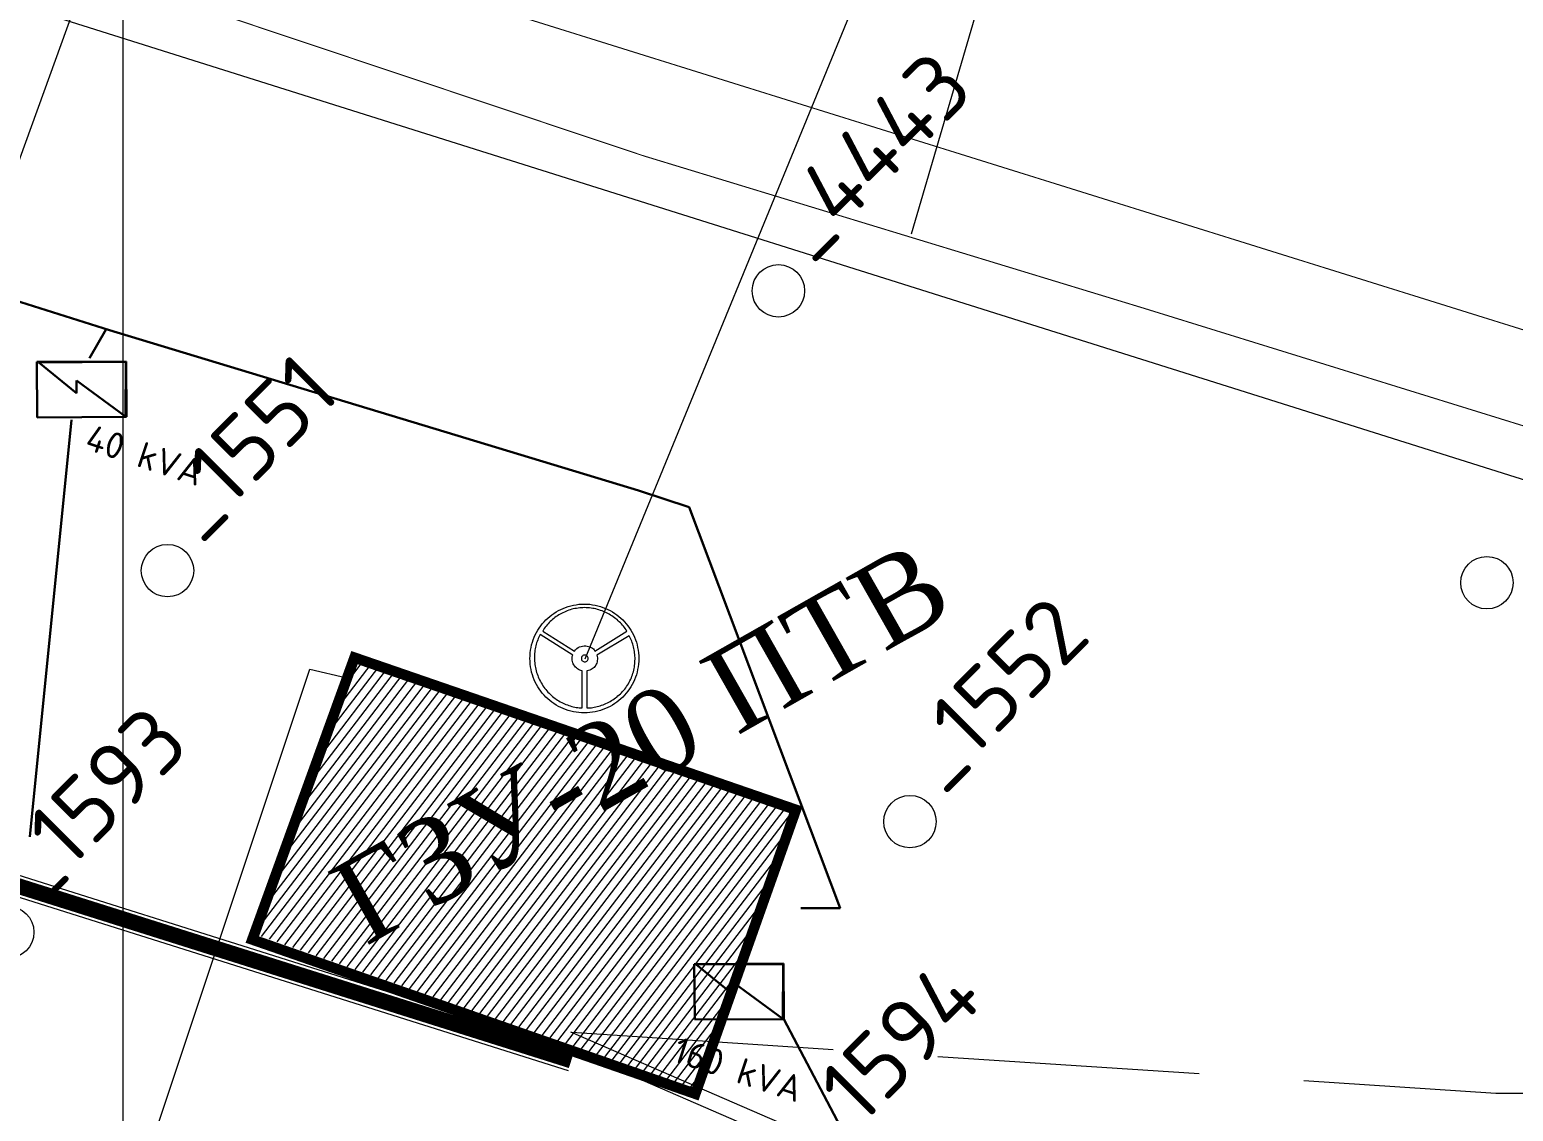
# Model space of a CAD drawing. Header units: millimetres. Extents: x 519 to 9564855, y -810 to 5021775.
# Drawn here: x 9535982.2 to 9536265.3, y 4998457.5 to 4998663.9 of the extents above; entities that cross this region are included whole.
import ezdxf

# ---------------------------------------------------------------- set-up
doc = ezdxf.new("R2010")
doc.units = ezdxf.units.MM
doc.header["$LTSCALE"] = 2
doc.header["$MEASUREMENT"] = 0
doc.linetypes.add('92051501$0$GROUND2', pattern=[35, 25, -10])
for name, color, linetype in [('COMPOUND', 3, 'Continuous'), ('GRID_PULKOVO', 7, 'Continuous'), ('OilColl&Flowlines', 3, 'Continuous'), ('OLD WELLS(dr.bfr2000)', 24, 'Continuous'), ('ROAD_FIELD', 255, '92051501$0$GROUND2'), ('ROAD_GROUND', 9, 'Continuous'), ('Скважины на 2015 год', 7, 'Continuous')]:
    doc.layers.add(name, color=color, linetype=linetype)
for name, color, linetype, lineweight in [('SteamInjInfrastructure', 25, 'Continuous', 100), ('Электро', 1, 'Continuous', 30), ('Электроснаб', 1, 'Continuous', 18), ('Электроснабжене', 1, 'Continuous', 18)]:
    doc.layers.add(name, color=color, linetype=linetype, lineweight=lineweight)
doc.styles.add('92051501$0$STANDARD', font='simplex.shx')
doc.styles.add('Elect', font='isocpeur.ttf')
doc.styles.get("Standard").update_dxf_attribs({"font": 'isocpeur.ttf', "width": 0.5})
doc.linetypes.add('STM_LINE', pattern='A,0.5,-0.2,["S",92051501$0$STANDARD,S=0.1,R=0,X=-0.1,Y=-0.05],-0.05', length=0.75)
doc.linetypes.add('WTR_LINE', pattern='A,0.5,-0.2,["W",92051501$0$STANDARD,S=0.1,R=0,X=-0.1,Y=-0.05],-0.05', length=0.75)

msp = doc.modelspace()

# ---------------------------------------------------------------- hatches: boundary and pattern name
at = {"layer": 'Скважины на 2015 год', "linetype": 'ByBlock', "lineweight": 0, "ltscale": 5}
h = msp.add_hatch(dxfattribs=at)
h.set_pattern_fill('ANSI31', color=5, scale=12, angle=7.5725136, style=0)
h.set_pattern_definition([(52.572513574, (751688.7363, -1214217.9158), (-1.19118473032, 0.9116353099), [])])
h.paths.add_polyline_path([(9536025.55214, 4998491.21859), (9536109.52044, 4998461.58272), (9536128.14536, 4998514.35333), (9536044.17707, 4998543.9892)])
h.paths.add_polyline_path([(9536047.00135, 4998478.86673), (9536152.22208, 4998538.57341), (9536135.36188, 4998568.28604), (9536030.14115, 4998508.57936)], flags=9)

# ---------------------------------------------------------------- linework, layer by layer
at = {"color": 5, "linetype": 'WTR_LINE', "lineweight": 0, "ltscale": 20}
for p, q in [((9536226.73783, 4998884.99399), (9536150.40934, 4998624.90711)), ((9535907.59596, 4998439.05928), (9535993.35957, 4998675.27144))]:
    msp.add_line(p, q, dxfattribs=at)
at = {"color": 5, "linetype": 'WTR_LINE', "lineweight": 0, "ltscale": 20, "const_width": 0.2}
msp.add_lwpolyline([(9536769.45, 4998437.42), (9536673.44, 4998465.42), (9536578.07, 4998495.72), (9536482.23, 4998524.33), (9536386.3, 4998552.62), (9536290.44, 4998581.15), (9536194.88, 4998610.76), (9536099.19, 4998639.91), (9536004.23, 4998671.67), (9535909.25, 4998703.38), (9535814.65, 4998736.46), (9535719.81, 4998768.66), (9535624.2, 4998798.1), (9535528.94, 4998828.78), (9535412.82, 4998866.08), (9535414.24, 4998871.19), (9535344.81, 4998893.18), (9535249.48, 4998923.38), (9535154.26, 4998953.94), (9535059.25, 4998985.18), (9534963.71, 4999014.73), (9534868.6, 4999045.64)], dxfattribs=at)
at = {"layer": 'COMPOUND', "lineweight": 0, "const_width": 2, "elevation": 0}
msp.add_lwpolyline([(9536128.43389, 4998515.06767), (9536109.23191, 4998460.86837), (9536024.68632, 4998490.30324), (9536044.18829, 4998544.10253), (9536128.43389, 4998515.06767)], dxfattribs=at)
at = {"layer": 'GRID_PULKOVO', "lineweight": 0}
msp.add_line((9536000, 5010000), (9536000, 4992000), dxfattribs=at)
at = {"layer": 'OilColl&Flowlines', "lineweight": 0}
for points in [[(9536202.50513, 4998822.24331), (9536088.14234, 4998543.78429)], [(9536088.06112, 4998554.32899), (9536088.06112, 4998554.32899), (9536088.59084, 4998554.31861), (9536089.11018, 4998554.27706), (9536089.62951, 4998554.20435), (9536090.13846, 4998554.12126), (9536090.63703, 4998553.99662), (9536091.1252, 4998553.86159), (9536091.61338, 4998553.6954), (9536092.08078, 4998553.50844), (9536092.53779, 4998553.30071), (9536092.98442, 4998553.0722), (9536093.42066, 4998552.82292), (9536093.84652, 4998552.55286), (9536094.2516, 4998552.26204), (9536094.6463, 4998551.95044), (9536095.02022, 4998551.62845), (9536095.38375, 4998551.28569), (9536095.72651, 4998550.92215), (9536096.05889, 4998550.54823), (9536096.37049, 4998550.15353), (9536096.66132, 4998549.74845), (9536096.93137, 4998549.3226), (9536097.18065, 4998548.88636), (9536097.40916, 4998548.43973), (9536097.62728, 4998547.98271), (9536097.81424, 4998547.50492), (9536097.98043, 4998547.02713), (9536098.11546, 4998546.52857), (9536098.22971, 4998546.03001), (9536098.32319, 4998545.52106), (9536098.3959, 4998545.00173), (9536098.43744, 4998544.472), (9536098.44783, 4998543.94228), (9536098.44783, 4998543.94228), (9536098.43744, 4998543.40217), (9536098.3959, 4998542.87245), (9536098.32319, 4998542.35312), (9536098.22971, 4998541.84417), (9536098.11546, 4998541.3456), (9536097.98043, 4998540.84704), (9536097.81424, 4998540.35887), (9536097.62728, 4998539.89146), (9536097.40916, 4998539.43445), (9536097.18065, 4998538.98782), (9536096.93137, 4998538.55158), (9536096.66132, 4998538.12572), (9536096.37049, 4998537.72064), (9536096.05889, 4998537.32595), (9536095.72651, 4998536.95203), (9536095.38375, 4998536.58849), (9536095.02022, 4998536.24573), (9536094.6463, 4998535.92374), (9536094.2516, 4998535.61214), (9536093.84652, 4998535.32131), (9536093.42066, 4998535.05126), (9536092.98442, 4998534.80198), (9536092.53779, 4998534.57347), (9536092.08078, 4998534.36573), (9536091.61338, 4998534.17877), (9536091.1252, 4998534.02297), (9536090.63703, 4998533.87756), (9536090.13846, 4998533.76331), (9536089.62951, 4998533.66983), (9536089.11018, 4998533.6075), (9536088.59084, 4998533.56596), (9536088.06112, 4998533.55557), (9536088.06112, 4998533.55557), (9536087.52101, 4998533.56596), (9536086.99129, 4998533.6075), (9536086.47195, 4998533.66983), (9536085.96301, 4998533.76331), (9536085.45406, 4998533.87756), (9536084.96588, 4998534.02297), (9536084.47771, 4998534.17877), (9536084.0103, 4998534.36573), (9536083.5429, 4998534.57347), (9536083.09627, 4998534.80198), (9536082.66003, 4998535.05126), (9536082.24456, 4998535.32131), (9536081.83948, 4998535.61214), (9536081.44479, 4998535.92374), (9536081.07086, 4998536.24573), (9536080.70733, 4998536.58849), (9536080.36457, 4998536.95203), (9536080.03219, 4998537.32595), (9536079.73098, 4998537.72064), (9536079.44015, 4998538.12572), (9536079.1701, 4998538.55158), (9536078.92082, 4998538.98782), (9536078.69231, 4998539.43445), (9536078.48457, 4998539.89146), (9536078.29761, 4998540.35887), (9536078.14181, 4998540.84704), (9536077.9964, 4998541.3456), (9536077.88214, 4998541.84417), (9536077.78866, 4998542.35312), (9536077.72634, 4998542.87245), (9536077.6848, 4998543.40217), (9536077.67441, 4998543.94228), (9536077.67441, 4998543.94228), (9536077.6848, 4998544.472), (9536077.72634, 4998545.00173), (9536077.78866, 4998545.52106), (9536077.88214, 4998546.03001), (9536077.9964, 4998546.52857), (9536078.14181, 4998547.02713), (9536078.29761, 4998547.50492), (9536078.48457, 4998547.98271), (9536078.69231, 4998548.43973), (9536078.92082, 4998548.88636), (9536079.1701, 4998549.3226), (9536079.44015, 4998549.74845), (9536079.73098, 4998550.15353), (9536080.03219, 4998550.54823), (9536080.36457, 4998550.92215), (9536080.70733, 4998551.28569), (9536081.07086, 4998551.62845), (9536081.44479, 4998551.95044), (9536081.83948, 4998552.26204), (9536082.24456, 4998552.55286), (9536082.66003, 4998552.82292), (9536083.09627, 4998553.0722), (9536083.5429, 4998553.30071), (9536084.0103, 4998553.50844), (9536084.47771, 4998553.6954), (9536084.96588, 4998553.86159), (9536085.45406, 4998553.99662), (9536085.96301, 4998554.12126), (9536086.47195, 4998554.20435), (9536086.99129, 4998554.27706), (9536087.52101, 4998554.31861), (9536088.06112, 4998554.32899)], [(9536086.19151, 4998545.36526), (9536086.19151, 4998545.36526), (9536086.39925, 4998545.61454), (9536086.63814, 4998545.83266), (9536086.89781, 4998546.00924), (9536087.15748, 4998546.14426), (9536087.43792, 4998546.23774), (9536087.72875, 4998546.31045), (9536088.01957, 4998546.34161), (9536088.3104, 4998546.34161), (9536088.59084, 4998546.31045), (9536088.87128, 4998546.24813), (9536089.13095, 4998546.16504), (9536089.36985, 4998546.05078), (9536089.59835, 4998545.91576), (9536089.78531, 4998545.74957), (9536089.9515, 4998545.573), (9536090.08653, 4998545.36526), (9536096.17314, 4998549.17718), (9536096.17314, 4998549.17718), (9536096.02773, 4998549.41608), (9536095.86154, 4998549.64459), (9536095.69535, 4998549.87309), (9536095.51878, 4998550.1016), (9536095.33182, 4998550.31972), (9536095.14486, 4998550.53784), (9536094.93712, 4998550.74558), (9536094.72939, 4998550.95331), (9536094.51127, 4998551.15066), (9536094.29315, 4998551.34801), (9536094.05425, 4998551.53497), (9536093.81536, 4998551.71154), (9536093.57646, 4998551.88812), (9536093.32718, 4998552.0543), (9536093.06752, 4998552.22049), (9536092.80785, 4998552.3659), (9536092.53779, 4998552.51132), (9536092.26774, 4998552.65673), (9536091.9873, 4998552.78137), (9536091.70686, 4998552.90601), (9536091.42642, 4998553.02027), (9536091.13559, 4998553.12413), (9536090.84476, 4998553.21761), (9536090.55393, 4998553.30071), (9536090.25272, 4998553.3838), (9536089.9515, 4998553.44612), (9536089.65029, 4998553.50844), (9536089.33869, 4998553.56038), (9536089.03747, 4998553.59154), (9536088.72587, 4998553.6227), (9536088.41427, 4998553.63308), (9536088.10267, 4998553.64347), (9536088.10267, 4998553.64347), (9536087.79107, 4998553.63308), (9536087.47947, 4998553.6227), (9536087.16786, 4998553.59154), (9536086.85626, 4998553.56038), (9536086.55505, 4998553.50844), (9536086.25383, 4998553.45651), (9536085.95262, 4998553.39419), (9536085.66179, 4998553.32148), (9536085.36058, 4998553.228), (9536085.08013, 4998553.13452), (9536084.78931, 4998553.04104), (9536084.50887, 4998552.92679), (9536084.23881, 4998552.80215), (9536083.96876, 4998552.67751), (9536083.6987, 4998552.54248), (9536083.43903, 4998552.39706), (9536083.17937, 4998552.25165), (9536082.93009, 4998552.08546), (9536082.6808, 4998551.91928), (9536082.44191, 4998551.75309), (9536082.2134, 4998551.56613), (9536081.9849, 4998551.37917), (9536081.76677, 4998551.19221), (9536081.54865, 4998550.98447), (9536081.34092, 4998550.77674), (9536081.14357, 4998550.569), (9536080.95661, 4998550.35088), (9536080.76965, 4998550.12237), (9536080.59308, 4998549.89387), (9536080.4165, 4998549.66536), (9536080.2607, 4998549.42646), (9536080.1049, 4998549.17718), (9536086.19151, 4998545.36526)], [(9536087.65604, 4998541.55334), (9536087.65604, 4998541.55334), (9536087.41714, 4998541.63643), (9536087.18864, 4998541.72991), (9536086.96013, 4998541.85455), (9536086.7524, 4998541.98958), (9536086.55505, 4998542.14538), (9536086.37847, 4998542.31157), (9536086.21229, 4998542.49853), (9536086.07726, 4998542.69588), (9536085.95262, 4998542.90361), (9536085.84875, 4998543.12173), (9536085.77604, 4998543.35024), (9536085.72411, 4998543.58913), (9536085.70334, 4998543.83841), (9536085.71372, 4998544.0877), (9536085.75527, 4998544.33698), (9536085.82798, 4998544.59664), (9536079.62711, 4998548.49166), (9536079.62711, 4998548.49166), (9536079.49208, 4998548.24238), (9536079.36744, 4998547.9931), (9536079.25319, 4998547.73343), (9536079.14932, 4998547.47376), (9536079.04546, 4998547.20371), (9536078.95198, 4998546.92327), (9536078.86888, 4998546.65321), (9536078.79618, 4998546.36239), (9536078.73385, 4998546.08194), (9536078.68192, 4998545.79112), (9536078.62999, 4998545.50029), (9536078.59883, 4998545.20946), (9536078.56767, 4998544.90825), (9536078.54689, 4998544.60703), (9536078.53651, 4998544.30582), (9536078.53651, 4998544.0046), (9536078.54689, 4998543.70339), (9536078.56767, 4998543.40217), (9536078.58844, 4998543.09057), (9536078.62999, 4998542.78936), (9536078.67153, 4998542.48814), (9536078.73385, 4998542.18693), (9536078.79618, 4998541.88571), (9536078.86888, 4998541.5845), (9536078.95198, 4998541.28328), (9536079.04546, 4998540.99246), (9536079.14932, 4998540.70163), (9536079.26358, 4998540.4108), (9536079.38822, 4998540.11997), (9536079.52324, 4998539.83953), (9536079.66866, 4998539.55909), (9536079.82446, 4998539.27865), (9536079.82446, 4998539.27865), (9536079.98026, 4998539.00859), (9536080.15683, 4998538.74893), (9536080.32302, 4998538.48926), (9536080.50998, 4998538.23998), (9536080.70733, 4998538.00108), (9536080.90468, 4998537.76219), (9536081.10202, 4998537.53368), (9536081.32015, 4998537.31556), (9536081.52788, 4998537.10783), (9536081.75639, 4998536.90009), (9536081.9849, 4998536.70274), (9536082.22379, 4998536.51578), (9536082.46268, 4998536.32882), (9536082.70158, 4998536.16264), (9536082.95086, 4998535.99645), (9536083.21053, 4998535.84065), (9536083.45981, 4998535.68485), (9536083.72986, 4998535.54982), (9536083.98953, 4998535.41479), (9536084.25958, 4998535.29015), (9536084.52964, 4998535.1759), (9536084.81008, 4998535.07203), (9536085.08013, 4998534.96816), (9536085.36058, 4998534.88507), (9536085.6514, 4998534.80198), (9536085.93185, 4998534.72927), (9536086.21229, 4998534.66695), (9536086.50311, 4998534.61502), (9536086.79394, 4998534.56308), (9536087.07438, 4998534.53192), (9536087.36521, 4998534.51115), (9536087.65604, 4998534.49038), (9536087.65604, 4998541.55334)], [(9536090.45006, 4998544.59664), (9536090.45006, 4998544.59664), (9536090.51238, 4998544.32659), (9536090.54354, 4998544.05654), (9536090.54354, 4998543.79687), (9536090.52277, 4998543.54759), (9536090.48122, 4998543.29831), (9536090.4189, 4998543.05941), (9536090.32542, 4998542.84129), (9536090.22156, 4998542.63356), (9536090.08653, 4998542.43621), (9536089.92034, 4998542.24925), (9536089.74377, 4998542.09345), (9536089.54642, 4998541.93765), (9536089.3283, 4998541.81301), (9536089.08941, 4998541.70914), (9536088.82974, 4998541.61566), (9536088.5493, 4998541.55334), (9536088.5493, 4998534.49038), (9536088.5493, 4998534.49038), (9536088.82974, 4998534.50076), (9536089.11018, 4998534.52154), (9536089.39062, 4998534.5527), (9536089.67106, 4998534.59424), (9536089.9515, 4998534.64618), (9536090.23194, 4998534.69811), (9536090.51238, 4998534.77082), (9536090.79283, 4998534.84352), (9536091.07327, 4998534.92662), (9536091.35371, 4998535.0201), (9536091.63415, 4998535.12396), (9536091.9042, 4998535.22783), (9536092.17426, 4998535.35247), (9536092.44431, 4998535.47711), (9536092.71437, 4998535.61214), (9536092.97403, 4998535.75755), (9536093.2337, 4998535.90297), (9536093.49337, 4998536.06916), (9536093.74265, 4998536.23534), (9536093.99193, 4998536.41192), (9536094.23083, 4998536.58849), (9536094.46972, 4998536.78584), (9536094.69823, 4998536.98319), (9536094.92674, 4998537.19092), (9536095.14486, 4998537.39865), (9536095.35259, 4998537.62716), (9536095.56033, 4998537.85567), (9536095.75767, 4998538.09456), (9536095.94463, 4998538.33346), (9536096.13159, 4998538.58274), (9536096.29778, 4998538.84241), (9536096.46397, 4998539.11246), (9536096.46397, 4998539.11246), (9536096.61977, 4998539.3929), (9536096.76518, 4998539.67334), (9536096.90021, 4998539.96417), (9536097.02485, 4998540.24461), (9536097.12872, 4998540.53544), (9536097.23259, 4998540.83666), (9536097.32607, 4998541.12748), (9536097.40916, 4998541.41831), (9536097.48187, 4998541.71953), (9536097.55457, 4998542.02074), (9536097.60651, 4998542.31157), (9536097.64805, 4998542.61278), (9536097.67921, 4998542.914), (9536097.71037, 4998543.21521), (9536097.72076, 4998543.50604), (9536097.73115, 4998543.80725), (9536097.73115, 4998544.10847), (9536097.71037, 4998544.3993), (9536097.6896, 4998544.69012), (9536097.65844, 4998544.99134), (9536097.62728, 4998545.28217), (9536097.57535, 4998545.56261), (9536097.52341, 4998545.85344), (9536097.45071, 4998546.13388), (9536097.378, 4998546.41432), (9536097.29491, 4998546.69476), (9536097.20143, 4998546.9752), (9536097.10795, 4998547.24526), (9536096.99369, 4998547.50492), (9536096.87944, 4998547.77498), (9536096.7548, 4998548.03465), (9536096.61977, 4998548.28393), (9536090.45006, 4998544.59664)], [(9536088.14421, 4998544.59664), (9536088.14421, 4998544.59664), (9536088.00919, 4998544.58626), (9536087.88455, 4998544.54471), (9536087.78068, 4998544.48239), (9536087.67681, 4998544.40968), (9536087.60411, 4998544.30582), (9536087.54179, 4998544.20195), (9536087.50024, 4998544.07731), (9536087.48985, 4998543.94228), (9536087.48985, 4998543.94228), (9536087.50024, 4998543.80725), (9536087.54179, 4998543.693), (9536087.60411, 4998543.57875), (9536087.67681, 4998543.48527), (9536087.78068, 4998543.40217), (9536087.88455, 4998543.35024), (9536088.00919, 4998543.30869), (9536088.14421, 4998543.29831), (9536088.14421, 4998543.29831), (9536088.27924, 4998543.30869), (9536088.3935, 4998543.35024), (9536088.50775, 4998543.40217), (9536088.60123, 4998543.48527), (9536088.68432, 4998543.57875), (9536088.73626, 4998543.693), (9536088.7778, 4998543.80725), (9536088.78819, 4998543.94228), (9536088.78819, 4998543.94228), (9536088.7778, 4998544.07731), (9536088.73626, 4998544.20195), (9536088.68432, 4998544.30582), (9536088.60123, 4998544.40968), (9536088.50775, 4998544.48239), (9536088.3935, 4998544.54471), (9536088.27924, 4998544.58626), (9536088.14421, 4998544.59664)], [(9535122.61227, 4998437.36846), (9535912.535, 4998172.657), (9536035.698, 4998541.914), (9536042.759, 4998540.276)]]:
    msp.add_lwpolyline(points, dxfattribs=at)
at = {"layer": 'OilColl&Flowlines', "lineweight": 0, "ltscale": 50, "const_width": 0.2}
msp.add_lwpolyline([(9536688.96127, 4998545.88806), (9536603.80597, 4998501.56452), (9535792.34994, 4998754.93432)], dxfattribs=at)
at = {"layer": 'OLD WELLS(dr.bfr2000)', "lineweight": 0}
for centre in [(9536125.1, 4998614.1), (9536008.5, 4998560.7), (9536260.3, 4998558.4), (9536150.2, 4998512.8), (9535978, 4998491.7)]:
    msp.add_circle(centre, 5, dxfattribs=at)
at = {"layer": 'ROAD_FIELD', "lineweight": 0, "flags": 128}
msp.add_lwpolyline([(9536085.65285, 4998472.6109), (9536262.029, 4998461.004), (9536320.5, 4998461.001), (9536394.37621, 4998465.84952), (9536460.347, 4998474.612), (9536482.16848, 4998480.17333)], dxfattribs=at)
at = {"layer": 'ROAD_GROUND', "lineweight": 0, "const_width": 3, "flags": 128}
msp.add_lwpolyline([(9534918.27836, 4998859.71492), (9535080.7885, 4998768.28802), (9535131.59213, 4998747.63531), (9535268.79249, 4998726.48702), (9535341.00437, 4998692.12816), (9535475.58402, 4998655.10445), (9535561.76526, 4998629.70681), (9535670.04382, 4998588.89964), (9535764.13245, 4998575.0973), (9535830.82986, 4998527.48658), (9535922.04544, 4998518.80495), (9536085.55615, 4998467.21421)], dxfattribs=at)
at = {"layer": 'ROAD_GROUND', "lineweight": 0, "flags": 128}
for points in [[(9534919.259, 4998861.458), (9535081.65889, 4998770.09313), (9535132.12832, 4998749.57628), (9535269.387, 4998728.419), (9535341.70466, 4998694.00981), (9535476.132, 4998657.028), (9535562.40147, 4998631.60436), (9535670.5474, 4998590.84717), (9535764.901, 4998577.00597), (9535831.5544, 4998529.42666), (9535922.44551, 4998520.77591), (9536086.15795, 4998469.12152)], [(9534917.29771, 4998857.97184), (9535079.91812, 4998766.4829), (9535131.05594, 4998745.69434), (9535268.19799, 4998724.55504), (9535340.30409, 4998690.24651), (9535475.03604, 4998653.1809), (9535561.12905, 4998627.80926), (9535669.54023, 4998586.95211), (9535763.36389, 4998573.18864), (9535830.10532, 4998525.5465), (9535921.64537, 4998516.83399), (9536084.95436, 4998465.3069)]]:
    msp.add_lwpolyline(points, dxfattribs=at)
at = {"layer": 'ROAD_GROUND', "lineweight": 0}
for points in [[(9536085.43111, 4998472.70711), (9536216.68082, 4998415.7591), (9536276.44055, 4998406.3497), (9536345.76735, 4998372.95138), (9536391.9207, 4998328.79602), (9536430.25649, 4998312.26623)], [(9536084.237, 4998469.955), (9536215.837, 4998412.855), (9536275.537, 4998403.455), (9536344.037, 4998370.455), (9536390.237, 4998326.255), (9536429.06866, 4998309.5114)]]:
    msp.add_lwpolyline(points, dxfattribs=at)
at = {"layer": 'SteamInjInfrastructure', "color": 6, "linetype": 'STM_LINE', "lineweight": 0, "ltscale": 15}
msp.add_line((9536324.48887, 4998559.9923, 0), (9535939.4933, 4998681.40636, 0), dxfattribs=at)
at = {"layer": 'Электро', "ltscale": 0.05}
for p, q in [((9535913.62789, 4998633.16635, 0), (9535997.41337, 4998606.57736, 0)), ((9535997.41337, 4998606.57736, 0), (9536098.36174, 4998576.00091, 0)), ((9536098.36174, 4998576.00091, 0), (9536108.04973, 4998572.83745, 0)), ((9536108.04973, 4998572.83745, 0), (9536136.85998, 4998496.31486, 0)), ((9536136.85998, 4998496.31486, 0), (9536129.36162, 4998496.26897, 0))]:
    msp.add_line(p, q, dxfattribs=at)
at = {"layer": 'Электро'}
for p, q in [((9535996.81739, 4998606.7665, 0), (9535993.61941, 4998601.2641, 0)), ((9535983.59072, 4998600.52264, 0), (9536000.63915, 4998600.62698, 0)), ((9535983.65542, 4998589.95029, 0), (9535983.59072, 4998600.52264, 0)), ((9536000.5419, 4998600.52853, 0), (9535983.9463, 4998600.42696, 0)), ((9535983.9463, 4998600.42696, 0), (9535991.15808, 4998594.59973, 0)), ((9536000.46821, 4998590.08607, 0), (9536000.5419, 4998600.52853, 0)), ((9536000.63915, 4998600.62698, 0), (9536000.70385, 4998590.05463, 0)), ((9535991.15808, 4998594.59973, 0), (9535991.14354, 4998596.97496, 0)), ((9535991.14354, 4998596.97496, 0), (9536000.46821, 4998590.08607, 0)), ((9535990.20624, 4998589.48484, 0), (9535982.24555, 4998509.93418, 0)), ((9536000.70385, 4998590.05463, 0), (9535983.65542, 4998589.95029, 0)), ((9536109.04616, 4998485.60669, 0), (9536126.09459, 4998485.71102, 0)), ((9536109.11086, 4998475.03434, 0), (9536109.04616, 4998485.60669, 0)), ((9536125.99733, 4998485.61257, 0), (9536109.40173, 4998485.51101, 0)), ((9536109.40173, 4998485.51101, 0), (9536116.61351, 4998479.68378, 0)), ((9536125.92364, 4998475.17011, 0), (9536125.99733, 4998485.61257, 0)), ((9536126.09459, 4998485.71102, 0), (9536126.15929, 4998475.13867, 0)), ((9536116.61351, 4998479.68378, 0), (9536116.59898, 4998482.05901, 0)), ((9536116.59898, 4998482.05901, 0), (9536125.92364, 4998475.17011, 0)), ((9536126.15929, 4998475.13867, 0), (9536109.11086, 4998475.03434, 0))]:
    msp.add_line(p, q, dxfattribs=at)
at = {"layer": 'Электро', "ltscale": 50}
msp.add_line((9536146.69905, 4998435.99775), (9536126.15929, 4998475.13867, 0), dxfattribs=at)
at = {"layer": 'Электроснаб', "color": 1, "lineweight": 0, "ltscale": 0.05}
for p, q in [((9535913.62789, 4998633.16635, 0), (9535997.41337, 4998606.57736, 0)), ((9535997.41337, 4998606.57736, 0), (9536098.36174, 4998576.00091, 0)), ((9536098.36174, 4998576.00091, 0), (9536108.04973, 4998572.83745, 0)), ((9536108.04973, 4998572.83745, 0), (9536136.85998, 4998496.31486, 0)), ((9536136.85998, 4998496.31486, 0), (9536129.36162, 4998496.26897, 0))]:
    msp.add_line(p, q, dxfattribs=at)
at = {"layer": 'Электроснаб', "color": 1, "lineweight": 0}
for p, q in [((9535996.81739, 4998606.7665, 0), (9535993.61941, 4998601.2641, 0)), ((9535983.59072, 4998600.52264, 0), (9536000.63915, 4998600.62698, 0)), ((9535983.65542, 4998589.95029, 0), (9535983.59072, 4998600.52264, 0)), ((9536000.5419, 4998600.52853, 0), (9535983.9463, 4998600.42696, 0)), ((9535983.9463, 4998600.42696, 0), (9535991.15808, 4998594.59973, 0)), ((9536000.46821, 4998590.08607, 0), (9536000.5419, 4998600.52853, 0)), ((9536000.63915, 4998600.62698, 0), (9536000.70385, 4998590.05463, 0)), ((9535991.15808, 4998594.59973, 0), (9535991.14354, 4998596.97496, 0)), ((9535991.14354, 4998596.97496, 0), (9536000.46821, 4998590.08607, 0)), ((9535990.20624, 4998589.48484, 0), (9535982.24555, 4998509.93418, 0)), ((9536000.70385, 4998590.05463, 0), (9535983.65542, 4998589.95029, 0)), ((9536109.04616, 4998485.60669, 0), (9536126.09459, 4998485.71102, 0)), ((9536109.11086, 4998475.03434, 0), (9536109.04616, 4998485.60669, 0)), ((9536125.99733, 4998485.61257, 0), (9536109.40173, 4998485.51101, 0)), ((9536109.40173, 4998485.51101, 0), (9536116.61351, 4998479.68378, 0)), ((9536125.92364, 4998475.17011, 0), (9536125.99733, 4998485.61257, 0)), ((9536126.09459, 4998485.71102, 0), (9536126.15929, 4998475.13867, 0)), ((9536116.61351, 4998479.68378, 0), (9536116.59898, 4998482.05901, 0)), ((9536116.59898, 4998482.05901, 0), (9536125.92364, 4998475.17011, 0)), ((9536126.15929, 4998475.13867, 0), (9536109.11086, 4998475.03434, 0))]:
    msp.add_line(p, q, dxfattribs=at)
at = {"layer": 'Электроснаб', "color": 1, "linetype": 'ByBlock', "lineweight": 0, "ltscale": 50}
msp.add_line((9536146.69905, 4998435.99775), (9536126.15929, 4998475.13867, 0), dxfattribs=at)
at = {"layer": 'Электроснабжене', "color": 1, "lineweight": 0, "ltscale": 0.05}
for p, q in [((9535913.62789, 4998633.16635, 0), (9535997.41337, 4998606.57736, 0)), ((9535997.41337, 4998606.57736, 0), (9536098.36174, 4998576.00091, 0)), ((9536098.36174, 4998576.00091, 0), (9536108.04973, 4998572.83745, 0)), ((9536108.04973, 4998572.83745, 0), (9536136.85998, 4998496.31486, 0)), ((9536136.85998, 4998496.31486, 0), (9536129.36162, 4998496.26897, 0))]:
    msp.add_line(p, q, dxfattribs=at)
at = {"layer": 'Электроснабжене', "color": 1, "lineweight": 0}
for p, q in [((9535996.81739, 4998606.7665, 0), (9535993.61941, 4998601.2641, 0)), ((9535983.59072, 4998600.52264, 0), (9536000.63915, 4998600.62698, 0)), ((9535983.65542, 4998589.95029, 0), (9535983.59072, 4998600.52264, 0)), ((9536000.5419, 4998600.52853, 0), (9535983.9463, 4998600.42696, 0)), ((9535983.9463, 4998600.42696, 0), (9535991.15808, 4998594.59973, 0)), ((9536000.46821, 4998590.08607, 0), (9536000.5419, 4998600.52853, 0)), ((9536000.63915, 4998600.62698, 0), (9536000.70385, 4998590.05463, 0)), ((9535991.15808, 4998594.59973, 0), (9535991.14354, 4998596.97496, 0)), ((9535991.14354, 4998596.97496, 0), (9536000.46821, 4998590.08607, 0)), ((9535990.20624, 4998589.48484, 0), (9535982.24555, 4998509.93418, 0)), ((9536000.70385, 4998590.05463, 0), (9535983.65542, 4998589.95029, 0)), ((9536109.04616, 4998485.60669, 0), (9536126.09459, 4998485.71102, 0)), ((9536109.11086, 4998475.03434, 0), (9536109.04616, 4998485.60669, 0)), ((9536125.99733, 4998485.61257, 0), (9536109.40173, 4998485.51101, 0)), ((9536109.40173, 4998485.51101, 0), (9536116.61351, 4998479.68378, 0)), ((9536125.92364, 4998475.17011, 0), (9536125.99733, 4998485.61257, 0)), ((9536126.09459, 4998485.71102, 0), (9536126.15929, 4998475.13867, 0)), ((9536116.61351, 4998479.68378, 0), (9536116.59898, 4998482.05901, 0)), ((9536116.59898, 4998482.05901, 0), (9536125.92364, 4998475.17011, 0)), ((9536126.15929, 4998475.13867, 0), (9536109.11086, 4998475.03434, 0))]:
    msp.add_line(p, q, dxfattribs=at)
at = {"layer": 'Электроснабжене', "color": 1, "linetype": 'ByBlock', "lineweight": 0, "ltscale": 50}
msp.add_line((9536146.69905, 4998435.99775), (9536126.15929, 4998475.13867, 0), dxfattribs=at)

# ---------------------------------------------------------------- texts
at = {"layer": 'COMPOUND', "color": 0, "lineweight": 0, "insert": (9536025.29837, 4998526.0836, -0.00006), "char_height": 16, "attachment_point": 1, "rotation": 29.5724029, "style": 'Elect'}
msp.add_mtext('{\\fArial|b0|i0|c0|p34;\\P\\fTimes New Roman|b0|i0|c204|p18;ГЗУ-\\fTimes New Roman|b0|i0|c0|p18;20\\fTimes New Roman|b0|i0|c204|p18; ПТВ}', dxfattribs=at)
at = {"layer": 'OLD WELLS(dr.bfr2000)', "lineweight": 0, "style": 'Elect'}
for s, p in [(' _4442', (9535960.2, 4998650.1)), (' _4443', (9536125.1, 4998614.1)), (' _1551', (9536008.5, 4998560.7)), (' _1552', (9536150.2, 4998512.8)), (' _1593', (9535978, 4998491.7)), (' _1594', (9536129.1, 4998442.8))]:
    msp.add_text(s, height=12.5, rotation=44.9999999, dxfattribs=at).set_placement(p)
at = {"layer": 'Электро'}
msp.add_text('40 kVA', height=5, rotation=341.691556, dxfattribs=at).set_placement((9535992.45057, 4998583.97058, -0.00006))
at = {"layer": 'Электро', "ltscale": 0.05}
msp.add_text('160 kVA', height=5, rotation=341.691556, dxfattribs=at).set_placement((9536104.60418, 4998467.13319, -0.00006))
at = {"layer": 'Электроснаб', "color": 1, "lineweight": 0}
msp.add_text('40 kVA', height=5, rotation=341.691556, dxfattribs=at).set_placement((9535992.45057, 4998583.97058, -0.00006))
at = {"layer": 'Электроснаб', "color": 1, "lineweight": 0, "ltscale": 0.05}
msp.add_text('160 kVA', height=5, rotation=341.691556, dxfattribs=at).set_placement((9536104.60418, 4998467.13319, -0.00006))
at = {"layer": 'Электроснабжене', "color": 1, "lineweight": 0}
msp.add_text('40 kVA', height=5, rotation=341.691556, dxfattribs=at).set_placement((9535992.45057, 4998583.97058, -0.00006))
at = {"layer": 'Электроснабжене', "color": 1, "lineweight": 0, "ltscale": 0.05}
msp.add_text('160 kVA', height=5, rotation=341.691556, dxfattribs=at).set_placement((9536104.60418, 4998467.13319, -0.00006))

doc.saveas('drawing.dxf')
